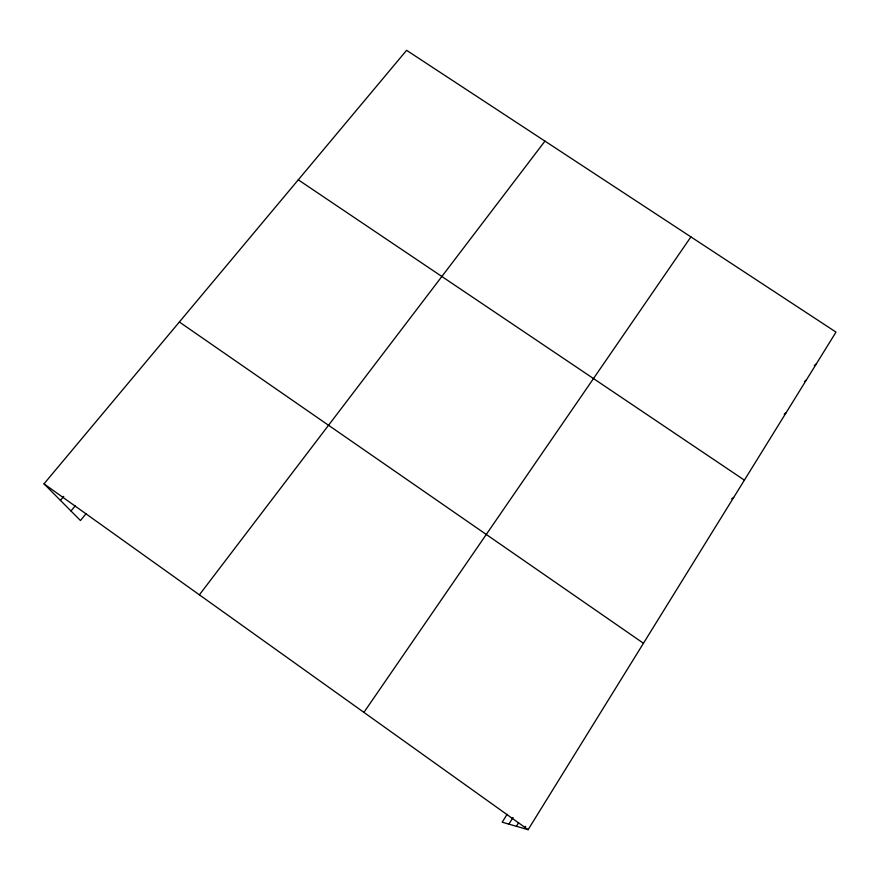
<?xml version="1.0" encoding="UTF-8"?>
<svg xmlns="http://www.w3.org/2000/svg" width="880" height="880" viewBox="0 0 880 880"><rect width="100%" height="100%" fill="white"/><g stroke="black" fill="none" stroke-linecap="round" stroke-linejoin="round"><path stroke-width="1.32" d="M507.144 814.275L502.183 822.195L528.11 829.675L836 332.101L406.593 50.325L44 483.835L80.454 520.531L86.152 513.535M524.282 828.575L525.679 826.309M516.384 826.287L518.529 822.844M508.893 824.131L513.029 817.509M363.924 712.382L690.91 236.885M199.386 594.847L544.951 141.119M70.972 510.994L75.218 505.824M60.434 500.39L63.756 496.364M814.33 365.53L816.387 363.803M804.397 381.568L806.421 379.907M784.223 414.161L786.181 412.61M731.632 498.872L733.667 497.486M298.276 179.828L744.392 480.15M179.355 322.003L643.456 643.269M44 483.835L528.11 829.675"/></g></svg>
